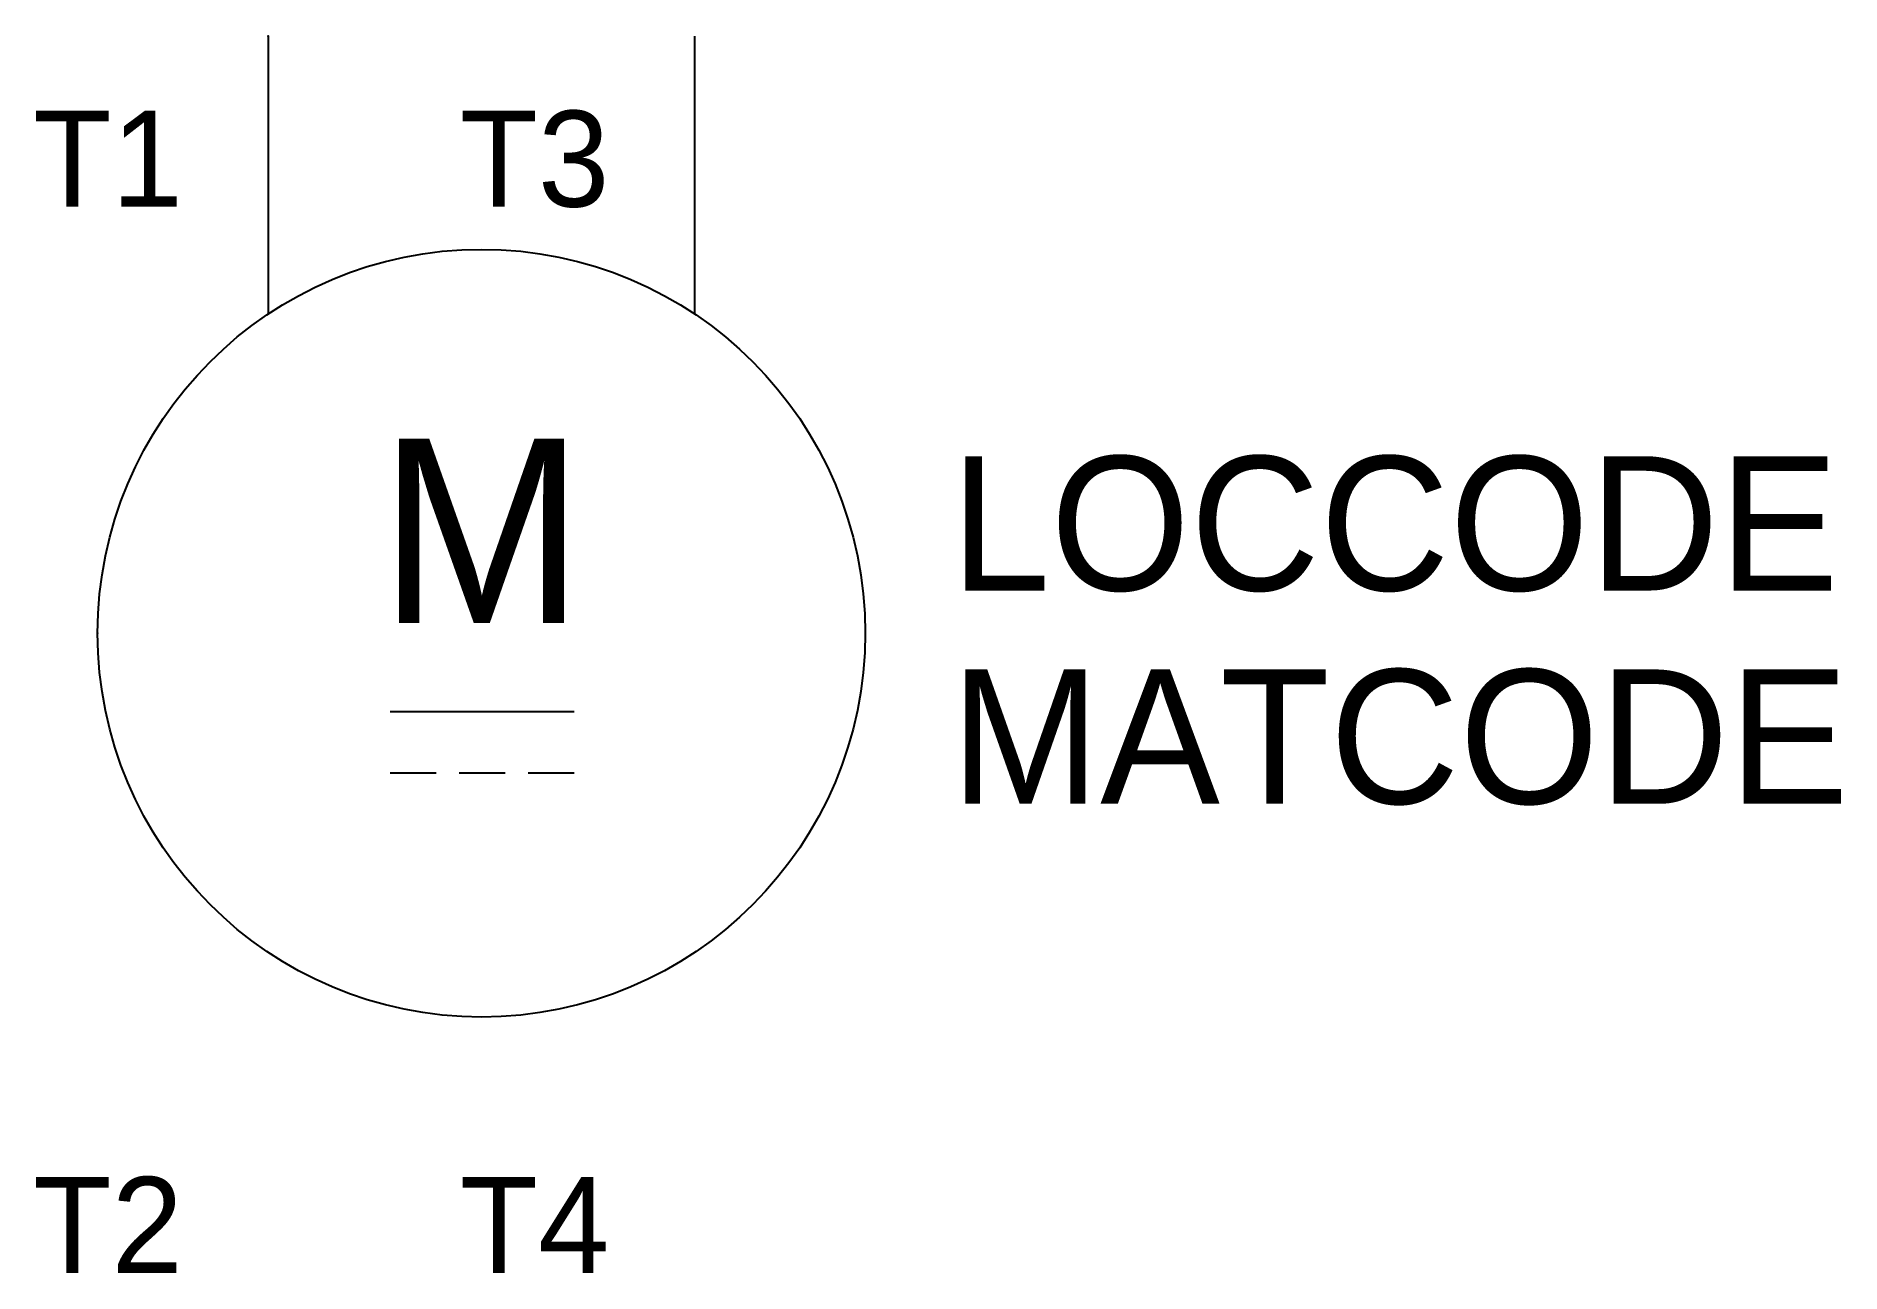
# Model space of a CAD drawing. Extents: x -5.4 to 36.9, y -29 to 0.
import ezdxf
from ezdxf.enums import TextEntityAlignment as Align

# ---------------------------------------------------------------- set-up
doc = ezdxf.new("R2010")
doc.units = 0
doc.layers.get('0').update_dxf_attribs({"linetype": 'CONTINUOUS'})
for name, color, linetype in [('A', 7, 'CONTINUOUS'), ('C', 6, 'CONTINUOUS'), ('T2', 1, 'CONTINUOUS')]:
    doc.layers.add(name, color=color, linetype=linetype)

msp = doc.modelspace()

# ---------------------------------------------------------------- linework, layer by layer
at = {"color": 0, "linetype": 'CONTINUOUS'}
for p, q in [((0, 0), (0, -6.517)), ((10, 0), (10, -6.517))]:
    msp.add_line(p, q, dxfattribs=at)
at = {"color": 0}
for p, q in [((2.858, -15.834), (7.178, -15.834)), ((2.858, -17.274), (3.938, -17.274)), ((4.478, -17.274), (5.558, -17.274)), ((6.098, -17.274), (7.178, -17.274))]:
    msp.add_line(p, q, dxfattribs=at)
at = {"color": 0, "linetype": 'CONTINUOUS'}
msp.add_circle((5, -14), 9, dxfattribs=at)
at = {"layer": 'A', "color": 0, "linetype": 'CONTINUOUS'}
msp.add_point((-4, -14), dxfattribs=at)
at = {"layer": 'C', "color": 0, "linetype": 'CONTINUOUS'}
msp.add_point((0, 0), dxfattribs=at)
msp.add_point((0, 0), dxfattribs=at)

# ---------------------------------------------------------------- texts
at = {"color": 0}
msp.add_text('M', height=4.32, dxfattribs=at).set_placement((5, -13.76), align=Align.CENTER)
at = {"color": 0, "linetype": 'CONTINUOUS'}
for tag, p in [('LOCCODE', (16, -13)), ('MATCODE', (16, -18))]:
    msp.add_attdef(tag, p, '', height=3.15, dxfattribs=at)
at = {"layer": 'T2', "color": 0, "linetype": 'CONTINUOUS'}
for tag, p in [('T1', (-2, -4)), ('T3', (8, -4)), ('T2', (-2, -29)), ('T4', (8, -29))]:
    msp.add_attdef(tag, text='', height=2.25, dxfattribs=at).set_placement(p, align=Align.RIGHT)

doc.saveas('drawing.dxf')
